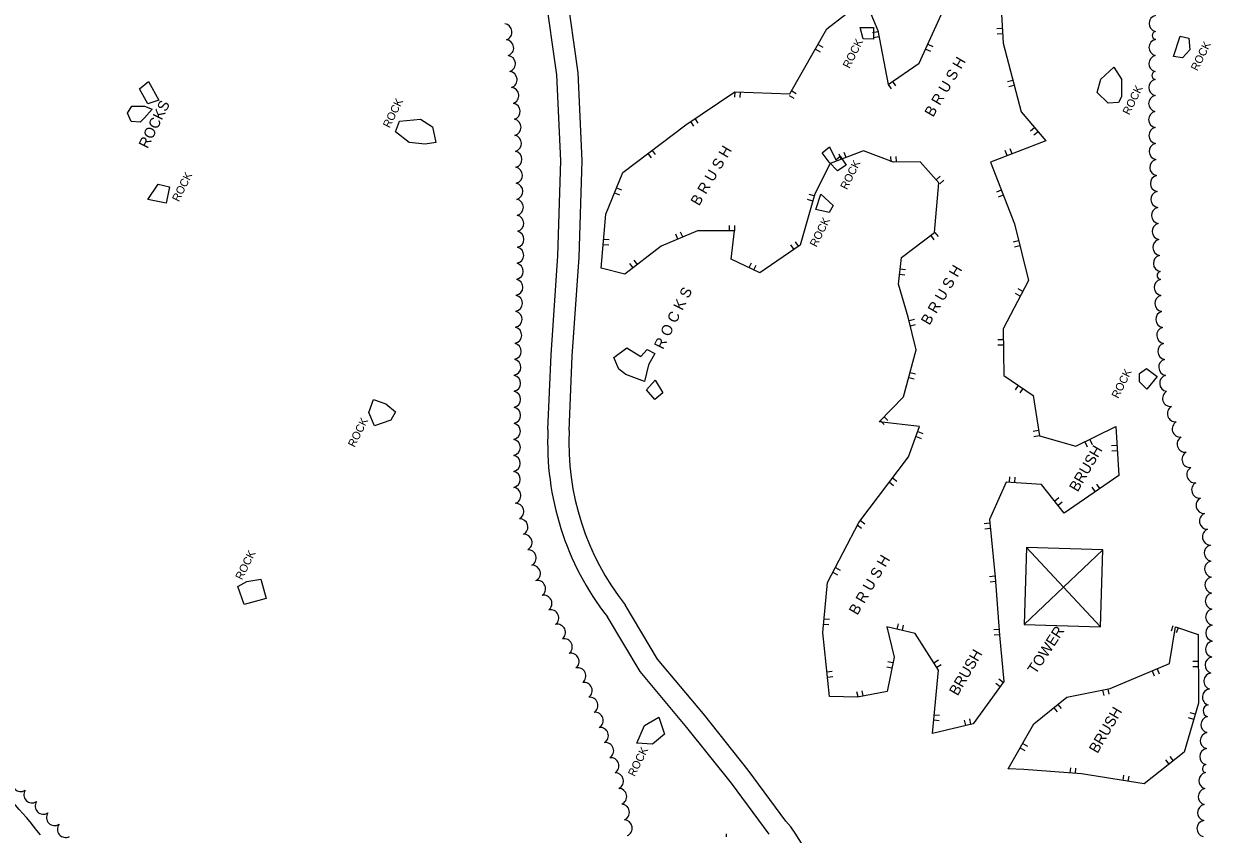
# Model space of a CAD drawing. Extents: x 0 to 9328, y -1540 to 7782.
# Drawn here: x 6668.9 to 7114.6, y 3886.1 to 4189.9 of the extents above; entities that cross this region are included whole.
import ezdxf

# ---------------------------------------------------------------- set-up
doc = ezdxf.new("R2010")
doc.units = 0
for name, color, linetype in [('Level 1', 7, 'Continuous'), ('Level 12', 7, 'Continuous'), ('Level 3', 7, 'Continuous'), ('Level 5', 7, 'Continuous'), ('Level 7', 7, 'Continuous')]:
    doc.layers.add(name, color=color, linetype=linetype)

msp = doc.modelspace()

# ---------------------------------------------------------------- linework, layer by layer
at = {"layer": 'Level 12'}
for p, q in [((7072.63, 3963.8), (7044.9, 3993.55)), ((7044, 3964.7), (7073.53, 3992.65)), ((6932.41, 3885.07), (6932.4, 3886.27))]:
    msp.add_line(p, q, dxfattribs=at)
msp.add_lwpolyline([(7072.63, 3963.8), (7073.53, 3992.65), (7044.9, 3993.55), (7044, 3964.7)], close=True, dxfattribs=at)
at = {"layer": 'Level 3'}
for points in [[(6865.47, 4037.78), (6866.61, 4065.79), (6869.21, 4102.83), (6870.31, 4138.51), (6868.79, 4170.72), (6864.42, 4201.63), (6860.33, 4237.97), (6859.43, 4253.67)], [(6873.46, 4037.42), (6874.6, 4065.34), (6877.2, 4102.43), (6878.31, 4138.58), (6876.77, 4171.47), (6872.36, 4202.64), (6868.3, 4238.65), (6867.45, 4253.46)], [(6954.71, 3891.03), (6940.59, 3910.08), (6923.78, 3931.18), (6906.56, 3951.75), (6894.4, 3972.06)], [(6948.42, 3886.08), (6934.25, 3905.2), (6917.59, 3926.12), (6900.02, 3947.1), (6887.8, 3967.52)]]:
    msp.add_lwpolyline(points, dxfattribs=at)
for centre, radius, start, end in [((6970.96, 4032.63), 105.62, 177.2034, 218.0573), ((6970.96, 4032.63), 97.62, 177.1846, 218.3449), ((6578.76, 3813.56), 120.48, 36.8899, 68.2716), ((6908.62, 3852.55), 60.04, 356.7377, 39.8603)]:
    msp.add_arc(centre, radius, start, end, dxfattribs=at)
at = {"layer": 'Level 5'}
for points in [[(6982.57, 4188.42), (6987.53, 4188.52), (6987.56, 4184.08), (6983.72, 4184.29)], [(7103.44, 4177.14), (7100.05, 4177.65), (7102.57, 4185.26), (7105.81, 4184.53), (7106.14, 4180.09)], [(7075.6, 4160.06), (7071.44, 4164.1), (7072.77, 4169.15), (7077.64, 4173.62), (7080.52, 4169.12), (7080.48, 4162.49), (7079.36, 4160.38)], [(6715.48, 4159.91), (6712.29, 4165.54), (6715.66, 4168.27), (6719.61, 4161.29)], [(6709.19, 4153.25), (6707.74, 4156.33), (6709.38, 4158.98), (6714.13, 4159), (6717.07, 4157.89), (6714.15, 4154.56), (6712.5, 4153.05)], [(6819.36, 4144.7), (6813.41, 4145.35), (6808.35, 4149.39), (6809.83, 4153.31), (6817.73, 4154.1), (6822.19, 4151.26), (6823.42, 4145.32)], [(6974.1, 4134.79), (6970.92, 4138.01), (6968.27, 4141.53), (6971.05, 4143.73), (6973.4, 4138.85), (6974.98, 4140.21), (6977.33, 4136.83)], [(6715.43, 4124), (6719.32, 4129.74), (6723.61, 4128.71), (6722.29, 4122.61)], [(6965.97, 4120.29), (6967.82, 4126.02), (6972.36, 4121.75), (6970.94, 4119.19)], [(6892.05, 4060.45), (6890.22, 4064.81), (6895.02, 4068.37), (6900.3, 4065.16), (6902.63, 4067.73), (6905.49, 4066.32), (6903.11, 4062.09), (6901.63, 4055.76), (6894.62, 4058.43)], [(7093.95, 4057.7), (7090.06, 4052.86), (7087.26, 4055.71), (7087.25, 4058.8), (7089.95, 4060.69)], [(6908.5, 4051.5), (6905.5, 4049.08), (6902.4, 4052.68), (6905.62, 4056.31)], [(6806.55, 4041.28), (6800.39, 4039.22), (6798.26, 4044.17), (6800.04, 4049), (6804.64, 4047.44), (6808.35, 4044.45)], [(6751.57, 3972.2), (6749.13, 3978.89), (6752.58, 3980.86), (6757.77, 3981.64), (6759.77, 3974.5)], [(6907, 3929.92), (6909.22, 3923.61), (6904.65, 3919.82), (6898.77, 3920.25), (6901.68, 3926.89)]]:
    msp.add_lwpolyline(points, close=True, dxfattribs=at)
at = {"layer": 'Level 7'}
for p, q in [((6989.18, 4186.9), (6987.21, 4186.51)), ((6989.56, 4184.93), (6987.6, 4184.55)), ((7035.77, 4188.15), (7033.78, 4188.04)), ((7035.88, 4186.15), (7033.89, 4186.04)), ((6965.77, 4180.34), (6967.5, 4179.35)), ((6966.76, 4182.08), (6968.49, 4181.09)), ((7007.13, 4180.38), (7008.95, 4179.55)), ((7007.95, 4182.2), (7009.78, 4181.38)), ((6993, 4167.09), (6994.12, 4165.43)), ((6994.65, 4168.21), (6995.78, 4166.55)), ((7039.74, 4168.62), (7037.8, 4168.11)), ((6935.49, 4164.36), (6935.41, 4162.36)), ((6937.49, 4164.28), (6937.41, 4162.29)), ((6955.87, 4162.96), (6957.61, 4161.97)), ((6956.86, 4164.7), (6958.6, 4163.71)), ((7040.24, 4166.69), (7038.31, 4166.18)), ((6920.58, 4154.32), (6921.69, 4152.67)), ((6918.92, 4153.21), (6920.03, 4151.55)), ((7047.92, 4150.89), (7046.41, 4149.59)), ((7049.23, 4149.38), (7047.72, 4148.07)), ((6902.92, 4141.21), (6904.13, 4139.62)), ((6904.51, 4142.42), (6905.72, 4140.83)), ((6975.42, 4139.11), (6974.72, 4140.98)), ((6977.29, 4139.81), (6976.59, 4141.68)), ((7037.69, 4140.46), (7036.97, 4142.33)), ((7039.55, 4141.18), (7038.83, 4143.05)), ((6994.12, 4138.08), (6994.09, 4140.08)), ((6996.12, 4138.11), (6996.09, 4140.11)), ((7011.08, 4131.39), (7012.58, 4132.72)), ((6891.22, 4128.33), (6893.07, 4127.57)), ((7012.41, 4129.9), (7013.91, 4131.22)), ((7035.47, 4127.46), (7033.61, 4126.74)), ((6890.46, 4126.48), (6892.31, 4125.72)), ((6964.74, 4123.44), (6962.82, 4123.99)), ((6965.29, 4125.36), (6963.37, 4125.91)), ((7036.19, 4125.59), (7034.33, 4124.87)), ((6933.53, 4112.29), (6933.54, 4114.29)), ((6935.53, 4112.27), (6935.54, 4114.27)), ((6886.42, 4109.17), (6888.41, 4109)), ((6914.16, 4109.17), (6913.38, 4111.01)), ((6916, 4109.96), (6915.21, 4111.8)), ((7008.98, 4110.49), (7010.18, 4108.89)), ((7010.58, 4111.69), (7011.78, 4110.1)), ((6886.25, 4107.17), (6888.24, 4107.01)), ((6957.71, 4105.34), (6956.58, 4106.99)), ((6959.36, 4106.47), (6958.24, 4108.12)), ((7041.9, 4108.56), (7039.96, 4108.07)), ((7042.39, 4106.62), (7040.44, 4106.13)), ((6899.03, 4099.65), (6897.81, 4101.23)), ((6940.88, 4098.5), (6941.75, 4100.31)), ((6897.45, 4098.43), (6896.23, 4100.01)), ((6942.69, 4097.64), (6943.55, 4099.44)), ((6997.35, 4096.02), (6999.34, 4095.81)), ((6997.56, 4098.01), (6999.55, 4097.8)), ((7042.57, 4087.8), (7040.81, 4088.73)), ((7043.51, 4089.57), (7041.74, 4090.5)), ((7000.92, 4078.63), (7002.86, 4079.09)), ((7001.38, 4076.68), (7003.33, 4077.15)), ((7036.14, 4071.39), (7034.14, 4071.36)), ((7036.17, 4069.39), (7034.17, 4069.36)), ((7000.8, 4057.27), (7002.74, 4056.76)), ((7001.31, 4059.21), (7003.25, 4058.7)), ((7041.83, 4054.26), (7040.71, 4052.61)), ((7043.49, 4053.14), (7042.36, 4051.49)), ((6991.54, 4042.5), (6992.96, 4041.1)), ((6990.14, 4041.08), (6991.56, 4039.67)), ((7003.49, 4035.12), (7005.36, 4034.42)), ((7004.18, 4036.99), (7006.06, 4036.29)), ((7049.38, 4037.39), (7047.41, 4037.08)), ((7049.69, 4035.41), (7047.71, 4035.1)), ((7068.61, 4034.01), (7069.5, 4032.21)), ((7066.82, 4033.12), (7067.7, 4031.33)), ((7078.79, 4031.82), (7076.79, 4031.69)), ((7078.92, 4029.82), (7076.92, 4029.7)), ((7038.52, 4018.01), (7038.64, 4020)), ((7040.51, 4017.88), (7040.64, 4019.88)), ((6993.49, 4018.02), (6995.09, 4016.81)), ((6994.7, 4019.61), (6996.29, 4018.41)), ((7070.72, 4014.49), (7069.58, 4016.14)), ((7072.37, 4015.63), (7071.23, 4017.28)), ((7055.5, 4011.01), (7057.07, 4012.24)), ((7056.73, 4009.43), (7058.31, 4010.67)), ((6981.43, 4002.06), (6983.03, 4000.85)), ((6982.64, 4003.66), (6984.23, 4002.45)), ((7031.09, 4002.66), (7029.1, 4002.47)), ((7031.29, 4000.67), (7029.3, 4000.48)), ((6972.32, 3984.25), (6974.09, 3983.33)), ((6973.24, 3986.02), (6975.01, 3985.1)), ((7033.06, 3982.76), (7031.07, 3982.61)), ((7033.22, 3980.77), (7031.23, 3980.61)), ((6969.03, 3966.82), (6971.02, 3966.63)), ((6968.84, 3964.83), (6970.83, 3964.64)), ((6996.44, 3962.97), (6996.9, 3964.91)), ((6998.39, 3962.51), (6998.85, 3964.46)), ((7034.62, 3962.82), (7032.63, 3962.67)), ((7099.84, 3964.14), (7099.18, 3962.25)), ((7101.73, 3963.48), (7101.07, 3961.59)), ((7034.77, 3960.83), (7032.78, 3960.67)), ((6994.43, 3948.34), (6992.48, 3948.75)), ((6994.85, 3950.29), (6992.89, 3950.71)), ((7010.21, 3950.33), (7011.9, 3951.4)), ((7011.27, 3948.64), (7012.97, 3949.71)), ((7109.31, 3950.87), (7107.31, 3950.85)), ((7109.32, 3948.87), (7107.32, 3948.85)), ((6970.09, 3946.93), (6972.08, 3947.14)), ((6970.3, 3944.94), (6972.29, 3945.15)), ((7036.15, 3943), (7034.53, 3944.18)), ((7092.07, 3947.33), (7092.85, 3945.48)), ((7093.92, 3948.1), (7094.7, 3946.26)), ((6983.69, 3937.91), (6983.31, 3939.87)), ((7034.98, 3941.38), (7033.36, 3942.56)), ((7073.47, 3940.1), (7073.86, 3938.14)), ((7075.43, 3940.49), (7075.82, 3938.53)), ((6981.73, 3937.52), (6981.35, 3939.48)), ((7010.36, 3930.89), (7012.35, 3930.7)), ((7055.16, 3933.47), (7056.42, 3931.92)), ((7056.71, 3934.74), (7057.97, 3933.18)), ((7108.2, 3931.06), (7106.29, 3931.62)), ((7010.17, 3928.9), (7012.16, 3928.71)), ((7022.15, 3926.87), (7021.69, 3928.81)), ((7024.1, 3927.33), (7023.63, 3929.28)), ((7107.64, 3929.14), (7105.72, 3929.7)), ((7042.54, 3918.41), (7044.27, 3917.41)), ((7043.53, 3920.14), (7045.27, 3919.14)), ((7098.41, 3912.4), (7097.17, 3913.97)), ((7099.98, 3913.64), (7098.74, 3915.21)), ((7061.33, 3909.02), (7061.48, 3911.01)), ((7063.32, 3908.87), (7063.47, 3910.86)), ((7081.13, 3906.24), (7081.44, 3908.21)), ((7083.1, 3905.92), (7083.42, 3907.9))]:
    msp.add_line(p, q, dxfattribs=at)
msp.add_lwpolyline([(7034.79, 4206.9), (7036.12, 4182.6), (7042.87, 4156.81), (7052.18, 4146.02), (7031.45, 4138.01), (7040.37, 4114.87), (7045.67, 4093.59), (7036.13, 4075.48), (7036.36, 4058.01), (7047.39, 4050.54), (7049.73, 4035.42), (7063.45, 4031.5), (7078.39, 4038.88), (7079.54, 4020.52), (7059.06, 4006.41), (7050.57, 4017.21), (7037.24, 4018.05), (7030.99, 4004.09), (7033.13, 3982.42), (7034.82, 3960.75), (7036.41, 3943.29), (7024.97, 3927.5), (7009.64, 3923.81), (7011.93, 3947.54), (7003.2, 3961.34), (6992.5, 3963.85), (6995.34, 3952.42), (6992.62, 3939.61), (6981.57, 3937.45), (6971.03, 3937.7), (6968.5, 3961.7), (6970.28, 3980.45), (6981.99, 4002.87), (7000.61, 4027.5), (7004.84, 4038.89), (6989.63, 4040.62), (6998.84, 4050), (7003.5, 4067.64), (7000.57, 4079.89), (6996.9, 4092.22), (6997.98, 4102.24), (7010.43, 4111.63), (7011.99, 4130.31), (7005.02, 4138.18), (6995.01, 4138.05), (6983.78, 4142.21), (6971.23, 4137.48), (6965.56, 4126.16), (6960.02, 4106.86), (6944.86, 4096.55), (6934.15, 4101.69), (6935.45, 4112.23), (6921.6, 4112.32), (6907.93, 4106.45), (6894.35, 4095.99), (6885.46, 4098.21), (6887.16, 4118.54), (6893.56, 4134.16), (6917.11, 4152.04), (6935.49, 4164.4), (6956.19, 4163.6), (6970.07, 4187.99), (6984.24, 4199.12), (6989.12, 4187.4), (6993.06, 4167.17), (7004.69, 4175.06), (7015.41, 4198.83)], dxfattribs=at)
msp.add_lwpolyline([(7038.01, 3910.63), (7047.71, 3927.47), (7060, 3937.46), (7076.32, 3940.71), (7098.48, 3950.08), (7100.75, 3963.87), (7109.27, 3960.9), (7109.47, 3935.23), (7104.07, 3916.83), (7089.07, 3904.94), (7065.49, 3908.66), (7043.96, 3910.28)], close=True, dxfattribs=at)
for centre, radius, start, end in [((6848.91, 4186.82), 3.07, 288.826, 83.4652), ((7093.98, 4189.98), 3.08, 102.2973, 256.9365), ((7093.61, 4185.49), 1.54, 102.2973, 256.9365), ((6849.55, 4180.85), 3.07, 288.826, 83.4652), ((7093.92, 4180.98), 3.08, 102.2973, 256.9365), ((6850.19, 4174.89), 3.07, 288.826, 83.4652), ((7093.88, 4174.98), 3.08, 102.2973, 256.9365), ((6850.83, 4168.92), 3.07, 288.826, 83.4652), ((7093.51, 4170.49), 1.54, 102.2973, 256.9365), ((7093.82, 4165.98), 3.08, 102.2973, 256.9365), ((6851.47, 4162.96), 3.07, 288.826, 83.4652), ((7093.78, 4159.98), 3.08, 102.2973, 256.9365), ((6852, 4157.01), 3.07, 286.648, 81.2872), ((6852.3, 4151.04), 3.08, 284.3576, 78.9968), ((7093.8, 4154), 3.08, 103.5347, 258.1739), ((7093.89, 4148), 3.07, 103.5348, 258.174), ((6852.47, 4145.04), 3.08, 284.3576, 78.9968), ((7094.02, 4142.01), 3.08, 104.1863, 258.8255), ((6852.65, 4139.05), 3.08, 284.3576, 78.9968), ((6852.82, 4133.05), 3.08, 284.3576, 78.9968), ((7094.21, 4136.02), 3.08, 104.8379, 259.4771), ((7094.43, 4130.02), 3.08, 104.8379, 259.4771), ((6853, 4127.05), 3.08, 284.3576, 78.9968), ((7094.66, 4124.03), 3.08, 104.8379, 259.4771), ((6853.17, 4121.05), 3.08, 284.3576, 78.9968), ((6853.35, 4115.06), 3.08, 284.3576, 78.9968), ((7094.89, 4118.03), 3.08, 104.8379, 259.4771), ((7095.11, 4112.04), 3.07, 104.8379, 259.4771), ((6853.41, 4109.09), 3.07, 282.0849, 76.7242), ((7095.34, 4106.04), 3.08, 104.8379, 259.4771), ((6853.3, 4103.1), 3.08, 281.254, 75.8932), ((7095.56, 4100.04), 3.08, 104.8379, 259.4771), ((6853.15, 4097.1), 3.07, 281.254, 75.8932), ((7095.39, 4095.54), 1.53, 104.8379, 259.4771), ((6853, 4091.1), 3.07, 281.254, 75.8932), ((7095.9, 4091.06), 3.07, 104.8379, 259.4771), ((6852.85, 4085.1), 3.07, 281.254, 75.8932), ((7096.13, 4085.07), 3.08, 104.8379, 259.4771), ((6852.7, 4079.1), 3.07, 281.254, 75.8932), ((7096.43, 4079.09), 3.07, 106.2805, 260.9197), ((6852.55, 4073.11), 3.07, 281.254, 75.8932), ((7096.8, 4073.1), 3.07, 106.2805, 260.9197), ((6852.4, 4067.11), 3.07, 281.254, 75.8932), ((7097.18, 4067.11), 3.07, 106.281, 260.9202), ((6852.25, 4061.11), 3.07, 281.254, 75.8932), ((7097.56, 4061.13), 3.08, 106.2814, 260.9207), ((6852.16, 4055.1), 3.07, 282.3073, 76.9465), ((7097.93, 4055.14), 3.08, 106.2814, 260.9207), ((6852.13, 4049.1), 3.08, 282.3972, 77.0364), ((7099, 4049.45), 3.07, 120.3284, 274.9676), ((6852.1, 4043.1), 3.08, 282.3972, 77.0364), ((7100.82, 4043.73), 3.07, 120.3284, 274.9676), ((6852.07, 4037.1), 3.08, 282.3972, 77.0364), ((7102.64, 4038.01), 3.07, 120.3284, 274.9676), ((6852.04, 4031.1), 3.08, 282.3972, 77.0364), ((7104.46, 4032.29), 3.07, 120.3284, 274.9676), ((7106.28, 4026.58), 3.07, 120.3284, 274.9676), ((6852.01, 4025.1), 3.08, 282.3972, 77.0364), ((6851.98, 4019.1), 3.08, 282.3972, 77.0364), ((7108.09, 4020.87), 3.07, 120.3284, 274.9676), ((6852.25, 4013.04), 3.07, 288.1069, 82.7461), ((7109.91, 4015.16), 3.07, 120.3284, 274.9676), ((7111.57, 4009.35), 3.08, 116.8328, 271.472), ((6853.33, 4007.05), 3.07, 297.7106, 92.3499), ((6854.89, 4001.25), 3.07, 297.7106, 92.3499), ((7112.86, 4003.45), 3.08, 113.3125, 267.9517), ((6856.44, 3995.46), 3.07, 297.7106, 92.3499), ((7113.97, 3997.55), 3.07, 113.3125, 267.9517), ((7114.6, 3991.5), 3.07, 104.0288, 258.6681), ((6858, 3989.66), 3.07, 297.7106, 92.3499), ((6859.55, 3983.87), 3.07, 297.7106, 92.3499), ((7114.74, 3985.5), 3.08, 104.0212, 258.6604), ((6861.49, 3978.11), 3.08, 304.8086, 99.4478), ((7114.89, 3979.5), 3.07, 104.0212, 258.6604), ((6863.9, 3972.59), 3.07, 307.7226, 102.3618), ((7115.03, 3973.5), 3.08, 104.0212, 258.6604), ((6866.44, 3967.15), 3.07, 307.7226, 102.3618), ((7115.17, 3967.5), 3.08, 104.0212, 258.6604), ((6868.98, 3961.71), 3.07, 307.7226, 102.3618), ((7115.2, 3961.48), 3.08, 101.967, 256.6062), ((6871.52, 3956.28), 3.08, 307.7226, 102.3618), ((7115.12, 3955.48), 3.07, 101.9653, 256.6045), ((6874.06, 3950.84), 3.08, 307.7226, 102.3618), ((7114.93, 3949.46), 3.07, 99.6523, 254.2915), ((6876.6, 3945.41), 3.08, 307.7226, 102.3618), ((7114.49, 3943.45), 3.08, 97.3355, 251.9747), ((6879.01, 3939.94), 3.07, 305.1999, 99.8392), ((7113.93, 3937.48), 3.08, 97.3355, 251.9747), ((6881.13, 3934.38), 3.07, 301.8652, 96.5044), ((6883.1, 3928.71), 3.07, 301.8652, 96.5044), ((7113.39, 3932.33), 2.26, 100.5405, 255.1797), ((7113.38, 3927.12), 3.07, 100.5405, 255.1797), ((6885.07, 3923.04), 3.07, 301.8652, 96.5044), ((7113.15, 3921.13), 3.08, 100.5405, 255.1797), ((6887.04, 3917.38), 3.07, 301.8652, 96.5044), ((7112.93, 3915.13), 3.08, 100.5405, 255.1797), ((6889.02, 3911.71), 3.07, 301.8652, 96.5044), ((6890.71, 3906.02), 3.07, 296.722, 91.3613), ((7112.59, 3906.14), 3.08, 100.5405, 255.1797), ((7112.42, 3910.65), 1.54, 100.5405, 255.1797), ((6667.77, 3905.13), 3.07, 147.6584, 302.2976), ((6672.01, 3900.89), 3.07, 147.6584, 302.2976), ((6891.94, 3900.21), 3.07, 292.4299, 87.0692), ((7112.37, 3900.14), 3.08, 100.5405, 255.1797), ((6676.25, 3896.65), 3.07, 147.6584, 302.2976), ((6892.95, 3894.29), 3.07, 292.4299, 87.0692), ((7112.14, 3894.15), 3.07, 100.5405, 255.1797), ((6680.49, 3892.4), 3.07, 147.6584, 302.2976), ((6893.97, 3888.38), 3.07, 292.4299, 87.0692), ((7111.92, 3888.15), 3.08, 100.5405, 255.1797), ((6684.58, 3887.94), 3.08, 142.7751, 297.4143)]:
    msp.add_arc(centre, radius, start, end, dxfattribs=at)

# ---------------------------------------------------------------- texts
at = {"layer": 'Level 1'}
for s, height, rotation, p in [('ROCK', 3, 63.5, (6978.53, 4172.91)), ('ROCK', 3, 63.5, (7109.02, 4171.95)), ('B R U S H', 4, 59.6777, (7009.86, 4154.63)), ('ROCK', 3, 63.5, (7083.45, 4155.48)), ('ROCKS', 4, 63.5, (6715.34, 4142.84)), ('ROCK', 3, 63.5, (6806.07, 4150.58)), ('B R U S H', 4, 59.6777, (6922.14, 4121.34)), ('ROCK', 3, 63.5, (6977.58, 4127.45)), ('ROCK', 3, 63.5, (6727.03, 4122.94)), ('ROCK', 3, 63.5, (6966.16, 4105.95)), ('B R U S H', 4, 59.6777, (7008.52, 4076.61)), ('R O C K S', 4, 63.5, (6908.59, 4067.52)), ('ROCK', 3, 63.5, (7079.31, 4049.18)), ('ROCK', 3, 63.5, (6792.96, 4030.88)), ('BRUSH', 4, 59.6777, (7064.11, 4014.14)), ('ROCK', 3, 63.5, (6750.75, 3981.16)), ('B R U S H', 4, 59.6777, (6981.49, 3967.93)), ('TOWER', 4, 56.6225, (7048.34, 3945.78)), ('BRUSH', 4, 59.6777, (7019.08, 3937.69)), ('BRUSH', 4, 59.6777, (7071.52, 3916.09)), ('ROCK', 3, 63.5, (6897.97, 3907.46))]:
    msp.add_text(s, height=height, rotation=rotation, dxfattribs=at).set_placement(p)

doc.saveas('drawing.dxf')
